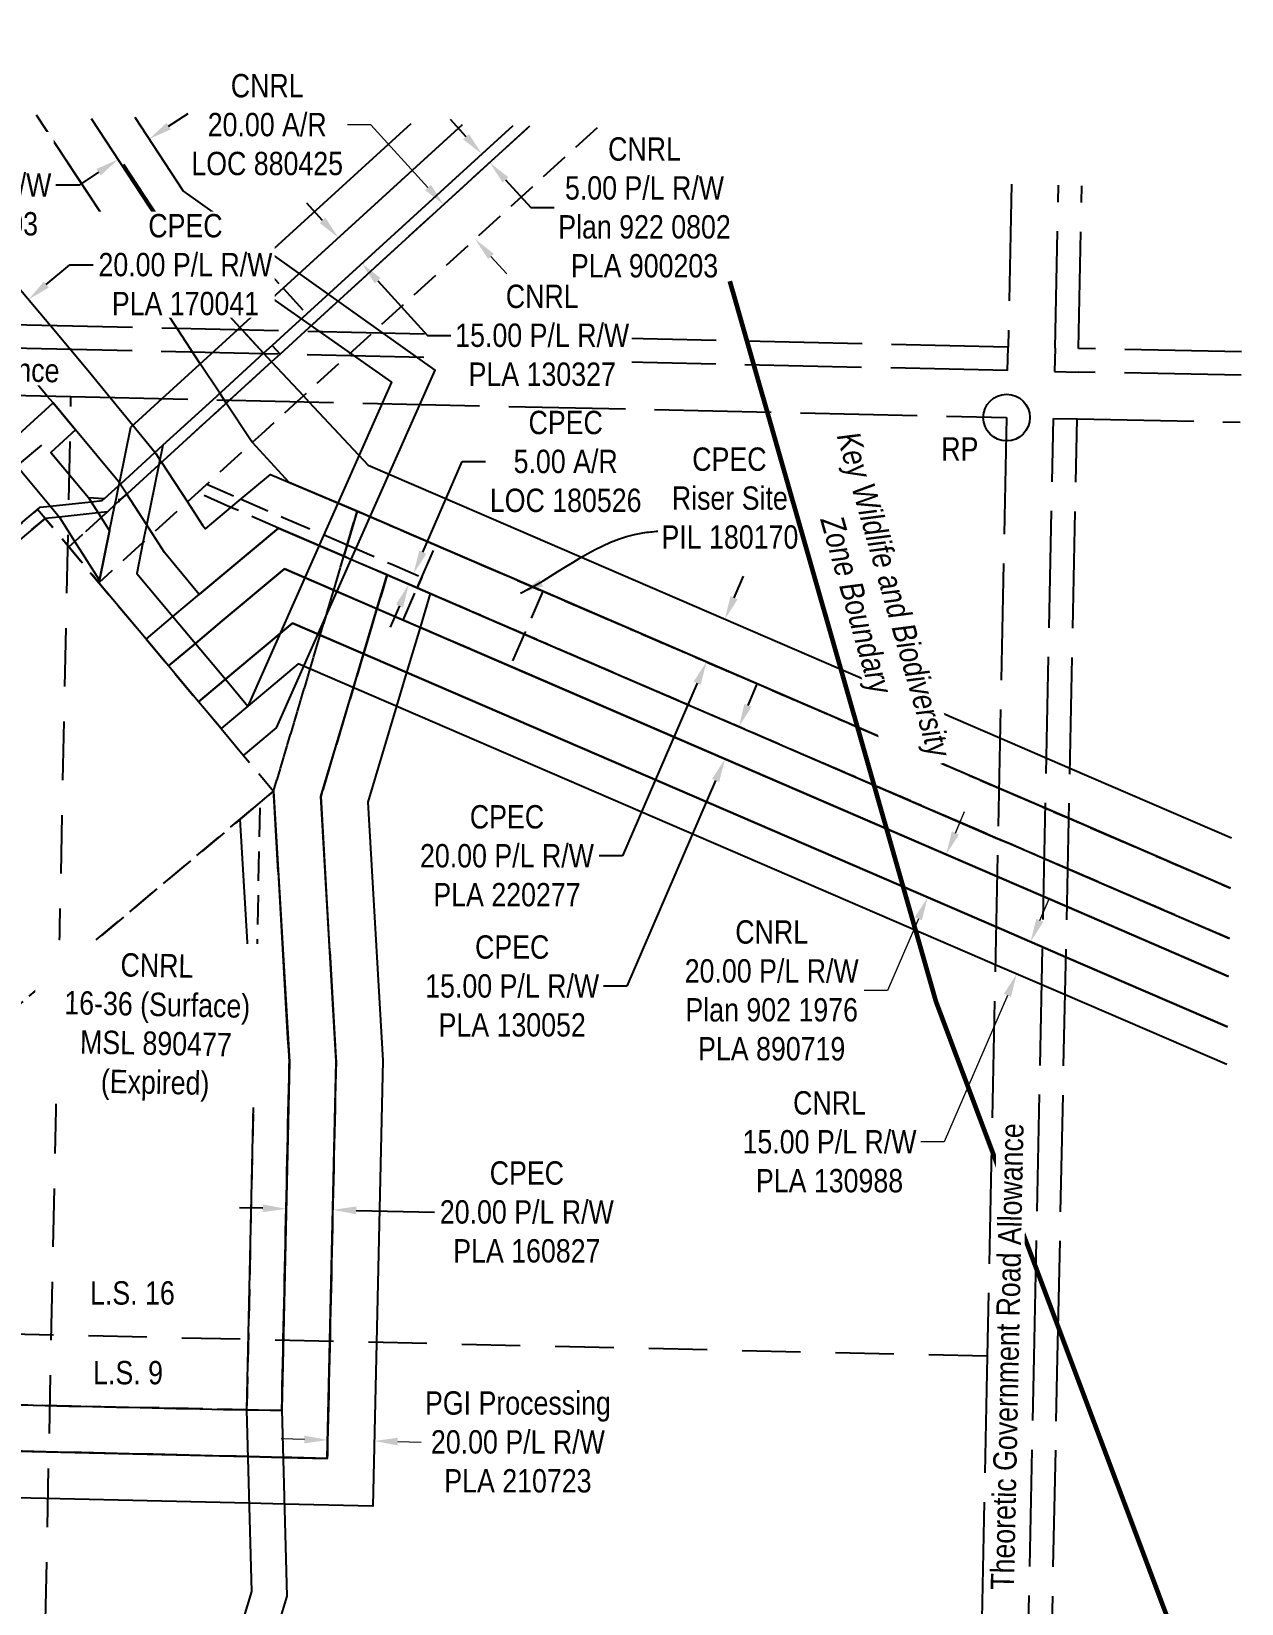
# Model space of a CAD drawing. Extents: x 404921 to 408869, y 6058773 to 6061726.
# Drawn here: x 405857 to 406375, y 6059203 to 6059877 of the extents above; entities that cross this region are included whole.
import ezdxf

# ---------------------------------------------------------------- set-up
doc = ezdxf.new("R2010")
doc.units = 0
doc.header["$LTSCALE"] = 5
doc.header["$PDSIZE"] = 0.5
for name, pattern in [('0', [1, 1, 0]), ('BORDER', [44.45, 12.7, -6.35, 12.7, -6.35, 0, -6.35]), ('DASHDOT2', [12.7, 6.35, -3.175, 0, -3.175]), ('foc-ACCESSROAD', [3.75, 2.5, -1.25]), ('foc-LSD', [8, 5, -3]), ('foc-UNSURVEYED', [12.5, 10, -2.5])]:
    doc.linetypes.add(name, pattern=pattern)
doc.layers.get('Defpoints').update_dxf_attribs({"color": 9})
for name, color, linetype in [('35', 37, 'Continuous'), ('AS-WILDLIFE', 131, 'DASHDOT2'), ('C-AR', 13, 'foc-ACCESSROAD'), ('C-RW', 13, 'Continuous'), ('C-WS', 13, 'foc-ACCESSROAD'), ('F-AR', 190, 'foc-ACCESSROAD'), ('F-RW', 190, 'Continuous'), ('F-WS', 190, 'foc-ACCESSROAD'), ('L-ROAD-T', 7, 'Continuous'), ('L-SEC', 7, 'Continuous'), ('L-SECTION-LSD', 7, 'foc-LSD'), ('L-USEC', 7, 'foc-UNSURVEYED')]:
    doc.layers.add(name, color=color, linetype=linetype)
for name, color, linetype, lineweight in [('AS-BOUNDARY', 131, 'BORDER', 60), ('C-RW-T', 13, 'Continuous', 9), ('F-RW-T', 190, 'Continuous', 9), ('F-WS-T', 190, 'Continuous', 9)]:
    doc.layers.add(name, color=color, linetype=linetype, lineweight=lineweight)
doc.styles.add('100L', font='ARIALN.TTF', dxfattribs={"height": 11})
doc.styles.add('80', font='ARIALN.TTF', dxfattribs={"height": 10})
doc.styles.add('80CG', font='ARIALN.TTF', dxfattribs={"height": 10})
doc.styles.add('80L', font='ARIALN.TTF', dxfattribs={"height": 10})
doc.dimstyles.new('Compass 5 000', dxfattribs={"dimscale": 5, "dimtxt": 9, "dimasz": 2, "dimexe": 0.2, "dimexo": 0.0625, "dimgap": 0.5, "dimtad": 0, "dimtih": 1, "dimtoh": 1, "dimzin": 0, "dimdsep": 46, "dimtxsty": '80CG', "dimcen": 0.1, "dimse1": 1, "dimse2": 1, "dimclrd": 256, "dimclrt": 256, "dimaunit": 1, "dimadec": 4, "dimazin": 0, "dimtfac": 0.06, "dimtofl": 0, "dimtmove": 0, "dimatfit": 1, "dimfxl": 0.2, "dimtolj": 1, "dimtzin": 0, "dimlwd": -1, "dimarcsym": 0})

# ---------------------------------------------------------------- blocks, each defined once
blk = doc.blocks.new('*D377')
at = {"layer": 'C-RW', "transparency": 16777216}
for p, q in [((405915.44, 6059836.03), (405923.8, 6059841.52)), ((405885.42, 6059816.31), (405877.06, 6059810.82)), ((405877.06, 6059810.82), (405867.06, 6059810.82))]:
    blk.add_line(p, q, dxfattribs=at)
for points in [[(405914.53, 6059837.42), (405916.36, 6059834.64), (405907.09, 6059830.54)], [(405884.51, 6059817.7), (405886.34, 6059814.91), (405893.78, 6059821.8)]]:
    blk.add_solid(points, dxfattribs=at)
at = {"layer": 'Defpoints', "color": 0, "transparency": 16777216}
for p in [(405909.02, 6059827.59), (405893.78, 6059821.8), (405895.71, 6059818.85)]:
    blk.add_point(p, dxfattribs=at)
at = {"layer": 'C-RW', "transparency": 16777216, "insert": (405827.98, 6059810.82), "char_height": 10, "attachment_point": 5, "style": '80CG', "bg_fill": 3, "box_fill_scale": 1.1, "bg_fill_color": 256, "bg_fill_true_color": 13158600, "bg_fill_transparency": 0}
blk.add_mtext('\\A1;CNRL\\P15.00 P/L R/W\\PPLA 220903', dxfattribs=at)
blk = doc.blocks.new('*D379')
at = {"layer": 'Defpoints', "color": 0, "transparency": 16777216}
for p in [(406155.56, 6059580.51), (406149.62, 6059566.75), (406153.65, 6059565.01)]:
    blk.add_point(p, dxfattribs=at)
at = {"layer": 'F-RW', "transparency": 16777216}
for p, q in [((406163.56, 6059587.95), (406167.52, 6059597.14)), ((406149.69, 6059555.83), (406111.64, 6059467.72)), ((406111.64, 6059467.72), (406101.64, 6059467.72))]:
    blk.add_line(p, q, dxfattribs=at)
for points in [[(406162.03, 6059588.62), (406165.09, 6059587.29), (406159.59, 6059578.77)], [(406148.16, 6059556.49), (406151.22, 6059555.16), (406153.65, 6059565.01)]]:
    blk.add_solid(points, dxfattribs=at)
at = {"layer": 'F-RW', "transparency": 16777216, "insert": (406062.56, 6059467.72), "char_height": 10, "attachment_point": 5, "style": '80CG'}
blk.add_mtext('\\A1;CPEC\\P15.00 P/L R/W\\PPLA 130052', dxfattribs=at)
blk = doc.blocks.new('*D380')
at = {"layer": 'Defpoints', "color": 0, "transparency": 16777216}
for p in [(406140.89, 6059630.39), (406132.99, 6059612.1), (406145.73, 6059606.59)]:
    blk.add_point(p, dxfattribs=at)
at = {"layer": 'F-RW', "transparency": 16777216}
for p, q in [((406157.59, 6059634.07), (406161.56, 6059643.25)), ((406141.77, 6059597.41), (406109.86, 6059523.49)), ((406109.86, 6059523.49), (406099.86, 6059523.49))]:
    blk.add_line(p, q, dxfattribs=at)
for points in [[(406156.06, 6059634.73), (406159.12, 6059633.41), (406153.63, 6059624.88)], [(406140.24, 6059598.07), (406143.3, 6059596.75), (406145.73, 6059606.59)]]:
    blk.add_solid(points, dxfattribs=at)
at = {"layer": 'F-RW', "transparency": 16777216, "insert": (406060.32, 6059523.49), "char_height": 10, "attachment_point": 5, "style": '80CG'}
blk.add_mtext('\\A1;CPEC\\P20.00 P/L R/W\\PPLA 220277', dxfattribs=at)
blk = doc.blocks.new('*D381')
at = {"layer": 'Defpoints', "color": 0, "transparency": 16777216}
for p in [(405834.36, 6059786.72), (405818.87, 6059773.66), (405855.41, 6059761.75)]:
    blk.add_point(p, dxfattribs=at)
at = {"layer": 'F-RW', "transparency": 16777216}
for p, q in [((405863.05, 6059768.2), (405873.1, 6059776.67)), ((405873.1, 6059776.67), (405883.1, 6059776.67)), ((405832.27, 6059742.25), (405824.62, 6059735.8))]:
    blk.add_line(p, q, dxfattribs=at)
for points in [[(405861.98, 6059769.47), (405864.13, 6059766.92), (405855.41, 6059761.75)], [(405831.19, 6059743.52), (405833.34, 6059740.97), (405839.91, 6059748.69)]]:
    blk.add_solid(points, dxfattribs=at)
at = {"layer": 'F-RW', "transparency": 16777216, "insert": (405922.64, 6059776.67), "char_height": 10, "attachment_point": 5, "style": '80CG', "bg_fill": 3, "box_fill_scale": 1.1, "bg_fill_color": 256, "bg_fill_true_color": 13158600, "bg_fill_transparency": 0}
blk.add_mtext('\\A1;CPEC\\P20.00 P/L R/W\\PPLA 170041', dxfattribs=at)
blk = doc.blocks.new('*D382')
at = {"layer": 'Defpoints', "color": 0, "transparency": 16777216}
for p in [(405965.86, 6059376.86), (405985.83, 6059376.42), (405985.73, 6059371.9)]:
    blk.add_point(p, dxfattribs=at)
at = {"layer": 'F-RW', "transparency": 16777216}
for p, q in [((405955.76, 6059372.56), (405945.77, 6059372.79)), ((405995.73, 6059371.68), (406029.29, 6059370.94))]:
    blk.add_line(p, q, dxfattribs=at)
for points in [[(405955.8, 6059374.23), (405955.73, 6059370.9), (405965.76, 6059372.34)], [(405995.77, 6059373.35), (405995.69, 6059370.02), (405985.73, 6059371.9)]]:
    blk.add_solid(points, dxfattribs=at)
at = {"layer": 'F-RW', "transparency": 16777216, "insert": (406068.83, 6059370.94), "char_height": 10, "attachment_point": 5, "style": '80CG'}
blk.add_mtext('\\A1;CPEC\\P20.00 P/L R/W^JPLA 160827', dxfattribs=at)
blk = doc.blocks.new('*D385')
at = {"layer": 'Defpoints', "color": 0, "transparency": 16777216}
for p in [(406279.15, 6059489.04), (406273.2, 6059475.27), (406278.61, 6059472.94)]:
    blk.add_point(p, dxfattribs=at)
at = {"layer": 'F-RW-T', "transparency": 16777216}
for p, q in [((406288.52, 6059495.89), (406292.48, 6059505.07)), ((406274.64, 6059463.76), (406247.54, 6059400.98)), ((406247.54, 6059400.98), (406237.54, 6059400.98))]:
    blk.add_line(p, q, dxfattribs=at)
for points in [[(406286.99, 6059496.55), (406290.05, 6059495.23), (406284.55, 6059486.71)], [(406273.11, 6059464.42), (406276.17, 6059463.1), (406278.61, 6059472.94)]]:
    blk.add_solid(points, dxfattribs=at)
at = {"layer": 'F-RW-T', "transparency": 16777216, "insert": (406198.45, 6059400.98), "char_height": 10, "attachment_point": 5, "style": '80CG'}
blk.add_mtext('\\A1;CNRL\\P15.00 P/L R/W\\PPLA 130988', dxfattribs=at)
blk = doc.blocks.new('*D386')
at = {"layer": 'Defpoints', "color": 0, "transparency": 16777216}
for p in [(406247.91, 6059524.3), (406239.99, 6059505.95), (406240.47, 6059505.74)]:
    blk.add_point(p, dxfattribs=at)
at = {"layer": 'F-RW-T', "transparency": 16777216}
for p, q in [((406252.36, 6059533.28), (406256.32, 6059542.46)), ((406236.5, 6059496.56), (406223.23, 6059465.83)), ((406223.23, 6059465.83), (406213.23, 6059465.83))]:
    blk.add_line(p, q, dxfattribs=at)
for points in [[(406250.83, 6059533.94), (406253.89, 6059532.62), (406248.39, 6059524.1)], [(406234.97, 6059497.22), (406238.03, 6059495.9), (406240.47, 6059505.74)]]:
    blk.add_solid(points, dxfattribs=at)
at = {"layer": 'F-RW-T', "transparency": 16777216, "insert": (406173.69, 6059465.83), "char_height": 10, "attachment_point": 5, "style": '80CG'}
blk.add_mtext('\\A1;CNRL\\P20.00 P/L R/W\\PPlan 902 1976\\PPLA 890719', dxfattribs=at)
blk = doc.blocks.new('*D387')
at = {"layer": 'C-RW', "transparency": 16777216}
for p, q in [((406042.82, 6059831.5), (406036.08, 6059838.89)), ((406059.68, 6059813.05), (406070.52, 6059801.18)), ((406070.52, 6059801.18), (406080.52, 6059801.18))]:
    blk.add_line(p, q, dxfattribs=at)
for points in [[(406044.05, 6059832.63), (406041.59, 6059830.38), (406049.57, 6059824.12)], [(406060.91, 6059814.17), (406058.45, 6059811.92), (406052.94, 6059820.43)]]:
    blk.add_solid(points, dxfattribs=at)
at = {"layer": 'Defpoints', "color": 0, "transparency": 16777216}
for p in [(406056.35, 6059830.31), (406059.72, 6059826.62), (406052.94, 6059820.43)]:
    blk.add_point(p, dxfattribs=at)
at = {"layer": 'C-RW', "transparency": 16777216, "insert": (406119.22, 6059801.18), "char_height": 10, "attachment_point": 5, "style": '80CG'}
blk.add_mtext('\\A1;CNRL\\P5.00 P/L R/W\\PPlan 922 0802\\PPLA 900203', dxfattribs=at)
blk = doc.blocks.new('*D388')
at = {"layer": 'C-RW', "transparency": 16777216}
for p, q in [((405981.36, 6059795.66), (405974.61, 6059803.04)), ((406004.95, 6059769.83), (406026.34, 6059746.41)), ((406026.34, 6059746.41), (406036.34, 6059746.41))]:
    blk.add_line(p, q, dxfattribs=at)
for points in [[(405982.59, 6059796.78), (405980.13, 6059794.54), (405988.1, 6059788.28)], [(406006.18, 6059770.95), (406003.72, 6059768.7), (405998.21, 6059777.21)]]:
    blk.add_solid(points, dxfattribs=at)
at = {"layer": 'Defpoints', "color": 0, "transparency": 16777216}
for p in [(405986.22, 6059786.56), (405996.33, 6059775.49), (405998.21, 6059777.21)]:
    blk.add_point(p, dxfattribs=at)
at = {"layer": 'C-RW', "transparency": 16777216, "insert": (406075.42, 6059746.41), "char_height": 10, "attachment_point": 5, "style": '80CG', "bg_fill": 3, "box_fill_scale": 1.1, "bg_fill_color": 256, "bg_fill_true_color": 13158600, "bg_fill_transparency": 0}
blk.add_mtext('\\A1;CNRL\\P15.00 P/L R/W\\PPLA 130327', dxfattribs=at)
blk = doc.blocks.new('*D391')
at = {"layer": 'Defpoints', "color": 0, "transparency": 16777216}
for p in [(405983.59, 6059274.94), (406003.58, 6059274.49), (406003.55, 6059272.88)]:
    blk.add_point(p, dxfattribs=at)
at = {"layer": 'F-RW-T', "transparency": 16777216}
for p, q in [((405973.56, 6059273.55), (405963.56, 6059273.77)), ((406013.55, 6059272.66), (406023.54, 6059272.44))]:
    blk.add_line(p, q, dxfattribs=at)
for points in [[(405973.59, 6059275.21), (405973.52, 6059271.88), (405983.55, 6059273.33)], [(406013.58, 6059274.33), (406013.51, 6059271), (406003.55, 6059272.88)]]:
    blk.add_solid(points, dxfattribs=at)
at = {"layer": 'F-RW-T', "transparency": 16777216, "insert": (406065.01, 6059272.44), "char_height": 10, "attachment_point": 5, "style": '80CG'}
blk.add_mtext('\\A1;PGI Processing\\P20.00 P/L R/W\\PPLA 210723', dxfattribs=at)
blk = doc.blocks.new('*D411')
at = {"layer": 'C-RW-T', "transparency": 16777216}
for p, q in [((406001.98, 6059836.64), (405991.98, 6059836.64)), ((406026.5, 6059809.78), (406001.98, 6059836.64)), ((406053.46, 6059780.24), (406060.2, 6059772.85))]:
    blk.add_line(p, q, dxfattribs=at)
for points in [[(406027.73, 6059810.9), (406025.27, 6059808.65), (406033.24, 6059802.39)], [(406054.69, 6059781.36), (406052.23, 6059779.12), (406046.72, 6059787.63)]]:
    blk.add_solid(points, dxfattribs=at)
at = {"layer": 'Defpoints', "color": 0, "transparency": 16777216}
for p in [(406046.72, 6059787.63), (405943.52, 6059720.49), (405957, 6059705.73)]:
    blk.add_point(p, dxfattribs=at)
at = {"layer": 'C-RW-T', "transparency": 16777216, "insert": (405957.64, 6059836.64), "char_height": 10, "attachment_point": 5, "style": '80CG'}
blk.add_mtext('\\A1;CNRL\\P20.00 A/R\\PLOC 880425', dxfattribs=at)
blk = doc.blocks.new('*U472')
at = {"layer": '35', "color": 3}
blk.add_circle((0, 0), 10, dxfattribs=at)
at = {"layer": '35', "color": 3, "style": '80'}
blk.add_attdef('RP_001', (-27.98, -18.41), '', height=10, dxfattribs=at)
blk = doc.blocks.new('*D475')
at = {"layer": 'Defpoints', "color": 0, "transparency": 16777216}
for p in [(406000.43, 6059652.98), (405998.42, 6059648.37), (406020.28, 6059644.35)]:
    blk.add_point(p, dxfattribs=at)
at = {"layer": 'F-RW', "transparency": 16777216}
for p, q in [((406024.27, 6059653.52), (406041.16, 6059692.38)), ((406041.16, 6059692.38), (406051.16, 6059692.38)), ((406014.29, 6059630.57), (406010.3, 6059621.39))]:
    blk.add_line(p, q, dxfattribs=at)
for points in [[(406022.74, 6059654.19), (406025.8, 6059652.86), (406020.28, 6059644.35)], [(406012.76, 6059631.23), (406015.82, 6059629.9), (406018.28, 6059639.74)]]:
    blk.add_solid(points, dxfattribs=at)
at = {"layer": 'F-RW', "transparency": 16777216, "insert": (406085.46, 6059692.38), "char_height": 10, "attachment_point": 5, "style": '80CG'}
blk.add_mtext('\\A1;CPEC\\P5.00 A/R\\PLOC 180526', dxfattribs=at)

msp = doc.modelspace()

# ---------------------------------------------------------------- linework, layer by layer
at = {"layer": 'AS-WILDLIFE', "const_width": 2, "flags": 128}
msp.add_lwpolyline([(406155.755, 6059769.662), (406244.043, 6059461.103), (406362.609, 6059145.462)], dxfattribs=at)
at = {"layer": 'C-AR', "flags": 128}
msp.add_lwpolyline([(406098.94, 6059835.362), (406002.743, 6059747.501), (405970.503, 6059718.054), (405955.06, 6059703.957), (405904.407, 6059657.693), (405885.568, 6059640.478), (405872.713, 6059655.829), (405875.283, 6059658.177), (405886.529, 6059668.447), (405889.206, 6059670.893), (405892.433, 6059673.839), (405894.885, 6059676.08), (405897.773, 6059678.718), (405911.277, 6059691.05), (405941.563, 6059718.705), (405959.472, 6059735.068), (405963.164, 6059738.44), (405973.802, 6059748.151), (406069.997, 6059836.011)], dxfattribs=at)
at = {"layer": 'C-RW', "flags": 128}
for points in [[(405882.27, 6059839.318), (405909.858, 6059797.324), (406010.866, 6059726.387), (405949.371, 6059587.623), (405937.917, 6059578.045), (405947.548, 6059566.554), (405961.666, 6059578.359), (406029.533, 6059731.501), (405921.587, 6059808.375), (405901.037, 6059839.801)], [(405936.384, 6058814.325), (405903.298, 6058915.075), (405881.992, 6058979.963), (405951.028, 6059208.38), (405948.866, 6059286.229), (405952.155, 6059436.068), (405946.09, 6059539.215), (405954.582, 6059546.344), (405960.405, 6059551.248), (405967.131, 6059435.229), (405963.872, 6059286.295), (405966.098, 6059206.395), (405897.714, 6058980.133), (405919.2, 6058914.718), (405952.296, 6058813.968)]]:
    msp.add_lwpolyline(points, dxfattribs=at)
at = {"layer": 'C-RW'}
for points in [[(405762.784, 6059590.885), (405859.31, 6059671.815), (405860.471, 6059672.788), (405864.684, 6059673.247), (405882.261, 6059675.163), (405887.039, 6059675.684), (405887.985, 6059676.548), (405894.151, 6059682.178), (405895.052, 6059683), (405912.994, 6059699.386), (405934.333, 6059718.867), (405956.102, 6059738.755), (405959.795, 6059742.129), (405966.566, 6059748.314), (405974.548, 6059755.603), (406062.765, 6059836.173)], [(406069.997, 6059836.011), (405973.802, 6059748.151), (405963.165, 6059738.44), (405959.472, 6059735.067), (405941.563, 6059718.705), (405911.278, 6059691.049), (405897.773, 6059678.717), (405894.885, 6059676.079), (405892.433, 6059673.839), (405889.206, 6059670.893), (405885.249, 6059670.461), (405868.525, 6059668.637), (405862.522, 6059667.983), (405765.996, 6059587.056)], [(406062.765, 6059836.173), (405974.548, 6059755.603), (405966.566, 6059748.314), (405959.795, 6059742.129), (405956.102, 6059738.755), (405934.333, 6059718.867), (405912.994, 6059699.386), (405911.278, 6059691.049), (405906.053, 6059665.685), (405904.407, 6059657.693), (405901.788, 6059644.419), (405917.255, 6059625.957), (405926.884, 6059614.467), (405939.728, 6059599.143), (405949.368, 6059587.642), (405937.915, 6059578.04), (405928.278, 6059589.528), (405915.432, 6059604.85), (405905.792, 6059616.336), (405885.565, 6059640.471), (405885.807, 6059641.653), (405890.149, 6059662.748), (405892.433, 6059673.839), (405892.922, 6059676.213), (405894.151, 6059682.178), (405894.499, 6059683.87), (405899.301, 6059707.179), (405912.641, 6059719.355), (405944.883, 6059748.801), (405945.993, 6059749.819), (405964.44, 6059766.666), (406041.075, 6059836.66)], [(406041.075, 6059836.66), (405964.439, 6059766.667), (405945.993, 6059749.82), (405935.799, 6059760.975), (405954.248, 6059777.818), (406019.264, 6059837.149)], [(406370.148, 6059509.712), (406300.914, 6059539.604), (406271.013, 6059552.512), (406075.703, 6059636.827), (406032.117, 6059655.645), (406029.82, 6059656.635), (405996.226, 6059671.115), (405967.034, 6059683.436), (405951.372, 6059700.589), (405950.808, 6059701.207), (405940.134, 6059717.4), (405939.233, 6059718.757), (405937.349, 6059721.623), (405928.996, 6059734.293), (405919.044, 6059749.381), (405872.288, 6059820.307)]]:
    msp.add_lwpolyline(points, dxfattribs=at)
at = {"layer": 'C-WS', "flags": 128}
for points in [[(405845.778, 6059455.143), (405843.673, 6059453.378), (405830.847, 6059468.672), (405775.927, 6059534.172), (405770.719, 6059540.245), (405761.142, 6059551.806), (405757.924, 6059555.644), (405745.79, 6059570.114), (405748.378, 6059572.284), (405759.866, 6059581.915), (405765.996, 6059587.056), (405862.522, 6059667.983), (405872.713, 6059655.829), (405885.565, 6059640.471), (405905.792, 6059616.336), (405915.432, 6059604.85), (405928.278, 6059589.528), (405937.915, 6059578.04), (405947.559, 6059566.559), (405960.405, 6059551.248), (405954.582, 6059546.348), (405873.771, 6059478.607), (405861.105, 6059467.99), (405858.444, 6059465.76), (405845.778, 6059455.143)], [(405948.866, 6059286.229), (405826.906, 6059288.873), (405830.198, 6059438.685), (405830.847, 6059468.672), (405843.673, 6059453.378), (405845.778, 6059455.143), (405858.444, 6059465.76), (405861.105, 6059467.99), (405873.771, 6059478.607), (405954.582, 6059546.348), (405952.155, 6059436.067), (405948.866, 6059286.229)]]:
    msp.add_lwpolyline(points, close=True, dxfattribs=at)
at = {"layer": 'F-AR'}
for points in [[(405963.165, 6059738.44), (405959.472, 6059735.067), (405956.102, 6059738.755), (405959.795, 6059742.129), (405963.165, 6059738.44)], [(406023.825, 6059642.834), (406021.833, 6059638.25), (406008.994, 6059643.801), (405990.456, 6059651.806), (405962.482, 6059663.886), (405942.048, 6059672.762), (405927.764, 6059679.027), (405931.81, 6059682.721), (405946.448, 6059676.347), (405964.473, 6059668.477), (405991.916, 6059656.681), (406010.98, 6059648.395), (406023.825, 6059642.834)]]:
    msp.add_lwpolyline(points, close=True, dxfattribs=at)
at = {"layer": 'F-AR', "flags": 128}
msp.add_lwpolyline([(405892.433, 6059673.839), (405889.206, 6059670.893), (405886.529, 6059668.447), (405875.283, 6059658.177), (405872.713, 6059655.829), (405862.522, 6059667.983), (405859.31, 6059671.815), (405762.784, 6059590.885), (405756.654, 6059585.745), (405737.38, 6059608.731), (405748.662, 6059607.727), (405751.451, 6059607.479), (405773.028, 6059625.569), (405849.526, 6059689.702), (405861.869, 6059700.056), (405864.999, 6059696.298), (405881.083, 6059677.017), (405887.985, 6059676.548), (405892.922, 6059676.213), (405894.885, 6059676.08), (405892.433, 6059673.839)], close=True, dxfattribs=at)
at = {"layer": 'F-RW'}
for points in [[(406370.148, 6059509.712), (406300.914, 6059539.604), (406271.013, 6059552.512), (406075.703, 6059636.827), (406032.117, 6059655.645), (406029.82, 6059656.635), (405996.226, 6059671.115), (405967.034, 6059683.436), (405951.372, 6059700.589), (405950.808, 6059701.207), (405940.134, 6059717.4), (405939.233, 6059718.757), (405937.349, 6059721.623), (405928.996, 6059734.293), (405919.044, 6059749.381), (405858.812, 6059840.749)], [(405804.768, 6059821.826), (405864.807, 6059750.602), (405881.585, 6059730.708), (405890.415, 6059719.855), (405900.129, 6059707.935), (405909.608, 6059696.293), (405909.923, 6059695.906), (405911.711, 6059693.155), (405912.408, 6059692.082), (405923.454, 6059675.09), (405929.913, 6059665.154), (405931.219, 6059663.567), (405942.043, 6059672.729), (405946.45, 6059676.357), (405959.002, 6059686.826), (405996.226, 6059671.115), (405991.92, 6059656.706), (405990.455, 6059651.804), (405962.482, 6059663.886), (405929.569, 6059636.29), (405928.511, 6059635.403), (405913.705, 6059653.387), (405908.493, 6059661.425), (405906.001, 6059665.431), (405897.463, 6059678.433), (405894.706, 6059682.685), (405894.364, 6059683.213), (405893.873, 6059683.97), (405875.576, 6059705.937), (405865.966, 6059717.475), (405863.456, 6059720.462), (405837.681, 6059751.212)], [(405896.078, 6059819.772), (405931.847, 6059765.325), (405935.828, 6059760.95), (405945.993, 6059749.822), (405946.97, 6059748.753), (405956.102, 6059738.756), (405959.472, 6059735.068), (405973.144, 6059720.466), (405975.5, 6059717.942), (406000.847, 6059690.876), (406040, 6059673.927), (406271.458, 6059574.034), (406301.36, 6059561.129), (406370.594, 6059531.249)], [(406369.365, 6059471.863), (406300.131, 6059501.757), (406270.229, 6059514.668), (406061.742, 6059604.688), (406023.145, 6059621.354), (406015.861, 6059624.5), (406004.66, 6059629.337), (405986.132, 6059637.337), (405965.029, 6059646.45), (405938.377, 6059624.103), (405926.884, 6059614.467), (405915.434, 6059604.856), (405905.796, 6059616.346), (405917.254, 6059625.961), (405929.569, 6059636.289), (405962.482, 6059663.886), (405990.456, 6059651.806), (406008.994, 6059643.8), (406021.833, 6059638.253), (406024.147, 6059637.255), (406027.479, 6059635.817), (406067.717, 6059618.443), (406166.699, 6059575.707), (406270.565, 6059530.867), (406276.175, 6059528.444), (406300.466, 6059517.965), (406369.7, 6059488.072)], [(405825.834, 6059269.147), (405949.422, 6059266.219), (405964.441, 6059265.863), (405983.38, 6059265.415), (405987.136, 6059435.534), (405980.556, 6059548.893), (405994.549, 6059595.59), (405998.883, 6059610.055), (406004.66, 6059629.336), (406008.994, 6059643.801), (406021.833, 6059638.253), (406024.147, 6059637.255), (406027.479, 6059635.817), (406023.145, 6059621.354), (406017.368, 6059602.073), (406013.034, 6059587.608), (406000.725, 6059546.531), (406007.147, 6059435.893), (406002.931, 6059244.949), (405964.999, 6059245.847), (405949.978, 6059246.203), (405825.139, 6059249.16)], [(406368.918, 6059450.281), (406299.684, 6059480.175), (406269.783, 6059493.087), (405968.428, 6059623.207), (405951.221, 6059608.779), (405939.728, 6059599.143), (405928.279, 6059589.531), (405915.432, 6059604.85), (405926.884, 6059614.467), (405938.377, 6059624.104), (405965.029, 6059646.45), (406270.229, 6059514.668), (406300.13, 6059501.757), (406369.365, 6059471.863)], [(406368.583, 6059434.089), (406299.349, 6059463.983), (406269.447, 6059476.894), (406263.837, 6059479.317), (405970.975, 6059605.769), (405960.855, 6059597.285), (405949.367, 6059587.645), (405937.917, 6059578.045), (405928.279, 6059589.531), (405939.728, 6059599.143), (405951.221, 6059608.779), (405968.428, 6059623.207), (406269.783, 6059493.087), (406299.684, 6059480.175), (406368.918, 6059450.281)]]:
    msp.add_lwpolyline(points, dxfattribs=at)
msp.add_lwpolyline([(405875.576, 6059705.937), (405865, 6059696.291), (405881.083, 6059677.017), (405882.261, 6059675.163), (405885.249, 6059670.461), (405886.528, 6059668.447), (405890.149, 6059662.749), (405885.805, 6059641.654), (405875.283, 6059658.177), (405868.936, 6059668.144), (405868.525, 6059668.637), (405864.684, 6059673.247), (405851.07, 6059689.584), (405849.521, 6059689.694), (405757.67, 6059695.903), (405758.345, 6059705.881), (405840.683, 6059700.31), (405846.718, 6059699.901), (405854.569, 6059707.069), (405865.966, 6059717.475), (405875.576, 6059705.937)], close=True, dxfattribs=at)
at = {"layer": 'F-RW', "linetype": '0'}
for points in [[(405826.906, 6059288.873), (405948.866, 6059286.229), (405963.885, 6059286.125), (405967.131, 6059435.229), (405960.405, 6059551.248), (405976.044, 6059603.581), (405980.368, 6059618.05), (405986.132, 6059637.337), (405990.456, 6059651.805), (405991.92, 6059656.706), (405996.226, 6059671.115), (406029.82, 6059656.635), (406032.117, 6059655.645), (406075.703, 6059636.827), (406271.013, 6059552.512), (406300.914, 6059539.604), (406370.148, 6059509.715)], [(406369.7, 6059488.074), (406300.466, 6059517.965), (406276.175, 6059528.447), (406270.565, 6059530.867), (406166.699, 6059575.707), (406067.716, 6059618.44), (406027.479, 6059635.813), (406024.146, 6059637.252), (406021.832, 6059638.249), (406008.994, 6059643.8), (406004.66, 6059629.336), (405998.883, 6059610.055), (405994.549, 6059595.59), (405980.556, 6059548.893), (405987.136, 6059435.534), (405983.38, 6059265.415), (405964.441, 6059265.863), (405949.422, 6059266.219), (405825.834, 6059269.147)]]:
    msp.add_lwpolyline(points, dxfattribs=at)
at = {"layer": 'F-WS'}
for points in [[(405959.795, 6059742.129), (405956.102, 6059738.755), (405946.961, 6059748.755), (405945.993, 6059749.819), (405935.801, 6059760.969), (405954.249, 6059777.813), (405964.44, 6059766.666), (405974.548, 6059755.603), (405966.566, 6059748.314), (405959.795, 6059742.129)], [(406067.717, 6059618.442), (406061.742, 6059604.688), (406023.145, 6059621.354), (406015.861, 6059624.5), (406021.833, 6059638.25), (406023.825, 6059642.834), (406029.82, 6059656.635), (406032.117, 6059655.645), (406075.703, 6059636.828), (406067.717, 6059618.442)]]:
    msp.add_lwpolyline(points, close=True, dxfattribs=at)
at = {"layer": 'L-SEC'}
for p, q in [((406274.696, 6059731.333), (406274.922, 6059741.391)), ((406295.021, 6059741.004), (406294.823, 6059730.936)), ((406294.823, 6059730.936), (406304.881, 6059730.738)), ((406294.397, 6059710.848), (406304.458, 6059710.642))]:
    msp.add_line(p, q, dxfattribs=at)
at = {"layer": 'L-SECTION-LSD'}
for p, q in [((405856.884, 6058916.126), (405873.6, 6059720.251)), ((406265.976, 6059309.186), (405464.513, 6059327.362))]:
    msp.add_line(p, q, dxfattribs=at)
at = {"layer": 'L-USEC'}
for p, q in [((406276.368, 6059811.215), (406274.922, 6059741.391)), ((406295.021, 6059741.004), (406296.465, 6059810.763)), ((406305.079, 6059740.796), (406306.523, 6059810.536)), ((405874.227, 6059750.408), (405473.532, 6059759.424)), ((405874, 6059740.35), (405473.306, 6059749.367)), ((406274.922, 6059741.391), (405874.227, 6059750.408)), ((406274.696, 6059731.333), (405874, 6059740.35)), ((406374.903, 6059739.419), (406305.079, 6059740.796)), ((405472.903, 6059729.267), (405873.6, 6059720.251)), ((406374.695, 6059729.361), (406304.881, 6059730.738)), ((405873.6, 6059720.251), (406274.298, 6059711.235)), ((406274.298, 6059711.235), (406265.976, 6059309.186)), ((406286.075, 6059308.799), (406294.397, 6059710.848)), ((406296.133, 6059308.591), (406304.454, 6059710.64)), ((406304.454, 6059710.64), (406374.279, 6059709.263)), ((406265.976, 6059309.186), (406257.654, 6058907.135)), ((406277.752, 6058906.748), (406286.075, 6059308.799)), ((406287.81, 6058906.54), (406296.133, 6059308.591))]:
    msp.add_line(p, q, dxfattribs=at)

# ---------------------------------------------------------------- texts
at = {"layer": 'L-SECTION-LSD', "style": '100L'}
msp.add_text('L.S. 16', height=10, dxfattribs=at).set_placement((405881.763, 6059331.315))

# ---------------------------------------------------------------- dimensions: what is measured, and where the dimension line sits
at = {"layer": 'C-RW'}
dim = msp.add_linear_dim(base=(406052.938, 6059820.43), p1=(406056.348, 6059830.313), p2=(406059.719, 6059826.623), angle=312.406931, text='CNRL\\P5.00 P/L R/W\\PPlan 922 0802\\PPLA 900203', dimstyle='Compass 5 000', dxfattribs=at)
dim.commit()
dim.dimension.update_dxf_attribs({"geometry": '*D387', "text_midpoint": (406119.223, 6059801.18), "dimtype": 161})
at = {"layer": 'F-RW'}
for base, p1, p2, angle, text, picture, middle in [((406145.734, 6059606.595), (406140.889, 6059630.385), (406132.993, 6059612.095), 246.650165, 'CPEC\\P20.00 P/L R/W\\PPLA 220277', '*D380', (406060.32, 6059523.494)), ((406153.649, 6059565.006), (406155.565, 6059580.514), (406149.62, 6059566.746), 246.645959, 'CPEC\\P15.00 P/L R/W\\PPLA 130052', '*D379', (406062.559, 6059467.724)), ((405985.731, 6059371.903), (405965.86, 6059376.862), (405985.831, 6059376.421), 358.73509, 'CPEC\\P20.00 P/L R/W^JPLA 160827', '*D382', (406068.833, 6059370.941))]:
    dim = msp.add_linear_dim(base=base, p1=p1, p2=p2, angle=angle, text=text, dimstyle='Compass 5 000', dxfattribs=at)
    dim.commit()
    dim.dimension.update_dxf_attribs({"geometry": picture, "text_midpoint": middle, "dimtype": 161})
at = {"layer": 'F-RW-T'}
for base, p1, p2, angle, text, picture, middle in [((406240.468, 6059505.744), (406247.911, 6059524.305), (406239.987, 6059505.952), 246.646129, 'CNRL\\P20.00 P/L R/W\\PPlan 902 1976\\PPLA 890719', '*D386', (406173.694, 6059465.83)), ((406278.609, 6059472.938), (406279.149, 6059489.042), (406273.204, 6059475.272), 246.645871, 'CNRL\\P15.00 P/L R/W\\PPLA 130988', '*D385', (406198.453, 6059400.983))]:
    dim = msp.add_linear_dim(base=base, p1=p1, p2=p2, angle=angle, text=text, dimstyle='Compass 5 000', dxfattribs=at)
    dim.commit()
    dim.dimension.update_dxf_attribs({"geometry": picture, "text_midpoint": middle, "dimtype": 161})
dim = msp.add_aligned_dim(p1=(405983.59, 6059274.936), p2=(406003.583, 6059274.494), distance=-1.61, text='PGI Processing\\P20.00 P/L R/W\\PPLA 210723', dimstyle='Compass 5 000', dxfattribs=at)
dim.commit()
dim.dimension.update_dxf_attribs({"geometry": '*D391', "text_midpoint": (406065.006, 6059272.443)})

# ---------------------------------------------------------------- leaders
at = {"layer": 'F-WS-T', "path_type": 1}
msp.add_leader([(406066.117, 6059636.015), (406118.552, 6059661.871), (406124.988, 6059662.606)], dimstyle='Compass 5 000', override={"dimgap": 0.5, "dimtad": 0, "dimclrd": 256}, dxfattribs=at)

# ---------------------------------------------------------------- next in the draw order: texts
at = {"layer": 'AS-BOUNDARY', "insert": (406210.662, 6059707.653), "char_height": 10, "attachment_point": 1, "rotation": 285.967453, "style": '80', "bg_fill": 3, "box_fill_scale": 1.15, "bg_fill_color": 256, "bg_fill_true_color": 256, "bg_fill_transparency": 0}
msp.add_mtext_dynamic_manual_height_columns('\\pi1.6314;{\\fArial Narrow|b0|i1|c0|p34;Key Wildlife and Biodiversity \\P\\pi34.278;Zone Boundary}', width=147.30776, gutter_width=44.981, heights=[0], dxfattribs=at)
at = {"layer": 'C-WS', "insert": (405863.709, 6059482.495), "char_height": 10, "attachment_point": 1, "rotation": 358.875835, "style": '80', "bg_fill": 2}
msp.add_mtext_dynamic_manual_height_columns('\\pi31.245;CNRL\\P\\pi7.5106;16-36 (Surface)\\P\\pi14.56;MSL 890477\\P\\pi23.803;(Expired)', width=92.68827, gutter_width=0, heights=[0], dxfattribs=at)
at = {"layer": 'L-ROAD-T', "char_height": 9.99573, "attachment_point": 2, "style": '80L', "bg_fill": 3, "box_fill_scale": 1.15, "bg_fill_color": 256, "bg_fill_transparency": 0}
for insert, width, rotation, bg_fill_true_color in [((405768.919, 6059738.533), 202.06203, 358.711022, 13158600), ((406269.51, 6059309.192), 199.46222, 88.814084, 256)]:
    msp.add_mtext('Theoretic Government Road Allowance', dxfattribs=dict(at, insert=insert, width=width, rotation=rotation, bg_fill_true_color=bg_fill_true_color))
at = {"layer": 'L-SECTION-LSD', "insert": (405883.103, 6059307.167), "char_height": 9.9957, "attachment_point": 1, "style": '100L', "bg_fill": 2}
msp.add_mtext_dynamic_manual_height_columns('L.S. 9', width=30.51424, gutter_width=54.977, heights=[0], dxfattribs=at)

# ---------------------------------------------------------------- next in the draw order: dimensions: what is measured, and where the dimension line sits
at = {"layer": 'C-RW'}
dim = msp.add_aligned_dim(p1=(405909.019, 6059827.595), p2=(405895.714, 6059818.854), distance=-3.522, text='CNRL\\P15.00 P/L R/W\\PPLA 220903', dimstyle='Compass 5 000', override={"dimtfill": 1}, dxfattribs=at)
dim.commit()
dim.dimension.update_dxf_attribs({"geometry": '*D377', "text_midpoint": (405827.978, 6059810.816)})
dim = msp.add_linear_dim(base=(405998.206, 6059777.211), p1=(405986.219, 6059786.559), p2=(405996.326, 6059775.493), angle=312.406142, text='CNRL\\P15.00 P/L R/W\\PPLA 130327', dimstyle='Compass 5 000', override={"dimtfill": 1}, dxfattribs=at)
dim.commit()
dim.dimension.update_dxf_attribs({"geometry": '*D388', "text_midpoint": (406075.423, 6059746.41), "dimtype": 161})

# ---------------------------------------------------------------- next in the draw order: block references
at = {"layer": '35'}
msp.add_blockref('*U472', (406274.298, 6059711.235), dxfattribs=at).add_auto_attribs({'RP_001': 'RP'})

# ---------------------------------------------------------------- next in the draw order: texts
at = {"layer": 'F-WS', "insert": (406120.762, 6059698.41), "char_height": 10, "attachment_point": 1, "style": '80L'}
msp.add_mtext_dynamic_manual_height_columns('\\pi18.913;CPEC\\P\\pi10.175;Riser Site\\P\\pi5.7311;PIL 180170', width=68.62455, gutter_width=49.979, heights=[0], dxfattribs=at)

# ---------------------------------------------------------------- next in the draw order: dimensions: what is measured, and where the dimension line sits
at = {"layer": 'F-RW'}
dim = msp.add_linear_dim(base=(405855.407, 6059761.753), p1=(405818.869, 6059773.658), p2=(405834.363, 6059786.718), angle=40.12936, text='CPEC\\P20.00 P/L R/W\\PPLA 170041', dimstyle='Compass 5 000', override={"dimtfill": 1}, dxfattribs=at)
dim.commit()
dim.dimension.update_dxf_attribs({"geometry": '*D381', "text_midpoint": (405922.644, 6059776.671), "dimtype": 161})
dim = msp.add_linear_dim(base=(406020.282, 6059644.352), p1=(405998.421, 6059648.366), p2=(406000.428, 6059652.982), angle=66.508981, text='CPEC\\P5.00 A/R\\PLOC 180526', dimstyle='Compass 5 000', dxfattribs=at)
dim.commit()
dim.dimension.update_dxf_attribs({"geometry": '*D475', "text_midpoint": (406085.458, 6059692.381), "dimtype": 161})

# ---------------------------------------------------------------- next in the draw order: dimensions: what is measured, and where the dimension line sits
at = {"layer": 'C-RW-T'}
dim = msp.add_linear_dim(base=(406046.717, 6059787.626), p1=(405943.521, 6059720.494), p2=(405957, 6059705.728), angle=312.39123, text='CNRL\\P20.00 A/R\\PLOC 880425', dimstyle='Compass 5 000', dxfattribs=at)
dim.commit()
dim.dimension.update_dxf_attribs({"geometry": '*D411', "text_midpoint": (405957.641, 6059836.638), "dimtype": 161})

doc.saveas('drawing.dxf')
